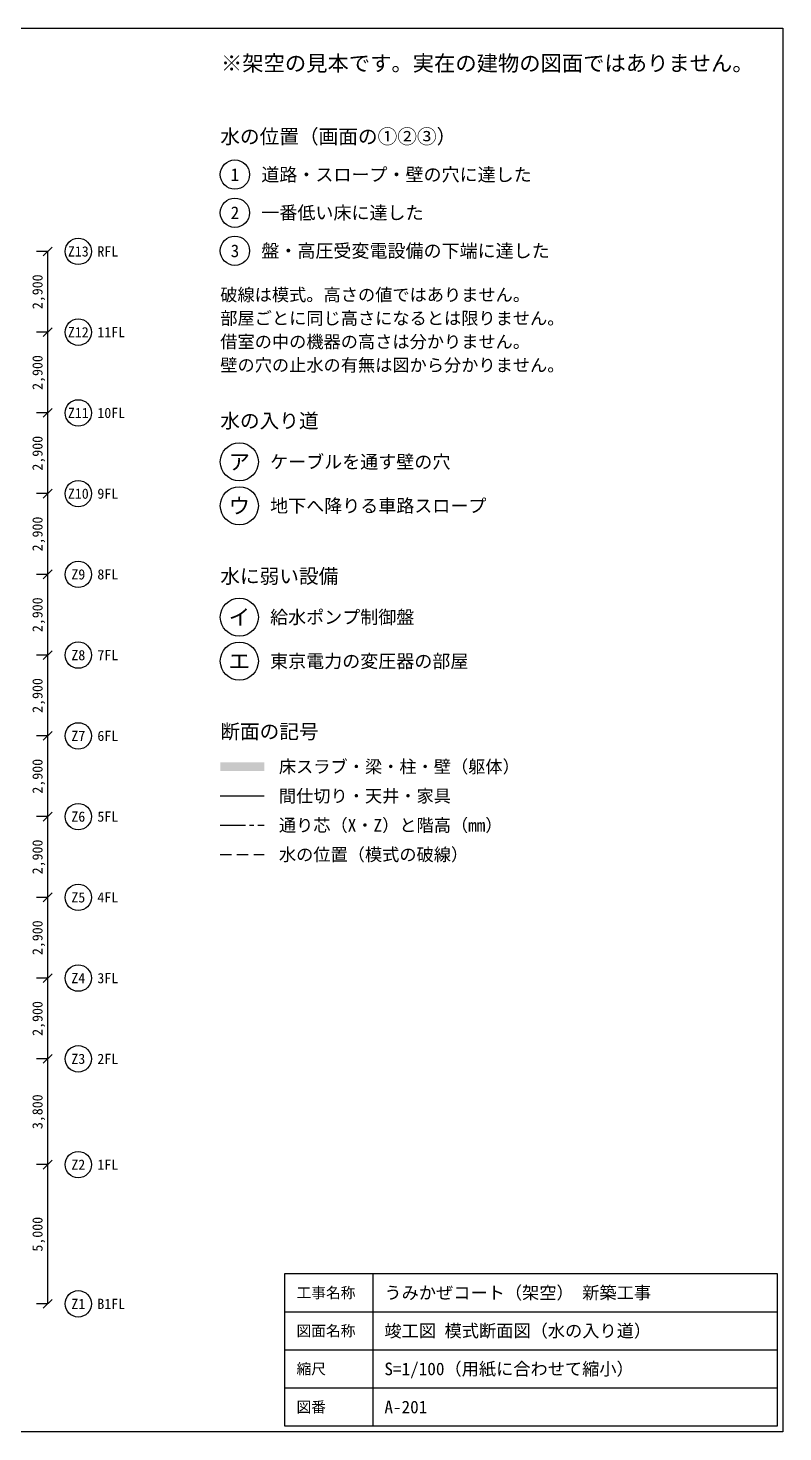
# Model space of a CAD drawing. Header units: millimetres. Extents: x 842 to 72842, y -51263 to -842.
# Drawn here: x 45727 to 72842, y -51263 to -842 of the extents above; entities that cross this region are included whole.
import ezdxf
from ezdxf.enums import TextEntityAlignment as Align

# ---------------------------------------------------------------- set-up
doc = ezdxf.new("R2010")
doc.units = ezdxf.units.MM
doc.linetypes.add('CENTER', pattern=[1350, 900, -150, 150, -150])
doc.linetypes.add('DASHED', pattern=[600, 400, -200])
for name, color, linetype in [('図枠', 7, 'CONTINUOUS'), ('壁', 7, 'CONTINUOUS'), ('寸法', 5, 'CONTINUOUS'), ('文字', 7, 'CONTINUOUS'), ('水の位置', 4, 'DASHED'), ('水の入り道', 4, 'CONTINUOUS'), ('細線', 8, 'CONTINUOUS'), ('通り芯', 1, 'CENTER')]:
    doc.layers.add(name, color=color, linetype=linetype)
doc.styles.add('JP', font='msgothic.ttc')

msp = doc.modelspace()

# ---------------------------------------------------------------- linework, layer by layer
at = {"layer": '図枠'}
for p, q in [((58105.26, -45578.95), (58105.26, -51052.63)), ((54947.37, -46947.37), (72631.58, -46947.37)), ((54947.37, -48315.79), (72631.58, -48315.79)), ((54947.37, -49684.21), (72631.58, -49684.21))]:
    msp.add_line(p, q, dxfattribs=at)
for points in [[(842.11, -842.11), (72842.11, -842.11), (72842.11, -51263.16), (842.11, -51263.16)], [(54947.37, -45578.95), (72631.58, -45578.95), (72631.58, -51052.63), (54947.37, -51052.63)]]:
    msp.add_lwpolyline(points, close=True, dxfattribs=at)
for centre, radius in [((47531.58, -8863.16), 473.68), ((47531.58, -11763.16), 473.68), ((47531.58, -14663.16), 473.68), ((53315.79, -16421.05), 684.21), ((47531.58, -17563.16), 473.68), ((53315.79, -18000), 684.21), ((47531.58, -20463.16), 473.68), ((53315.79, -22000), 684.21), ((47531.58, -23363.16), 473.68), ((53315.79, -23578.95), 684.21), ((47531.58, -26263.16), 473.68), ((47531.58, -29163.16), 473.68), ((47531.58, -32063.16), 473.68), ((47531.58, -34963.16), 473.68), ((47531.58, -37863.16), 473.68), ((47531.58, -41663.16), 473.68), ((47531.58, -46663.16), 473.68)]:
    msp.add_circle(centre, radius, dxfattribs=at)
at = {"layer": '壁'}
msp.add_solid([(52631.58, -27210.53), (54210.53, -27210.53), (52631.58, -27526.32), (54210.53, -27526.32)], dxfattribs=at)
at = {"layer": '寸法'}
for p, q in [((46273.68, -9021.05), (46589.47, -8705.26)), ((46431.58, -46663.16), (46431.58, -8863.16)), ((46273.68, -11921.05), (46589.47, -11605.26)), ((46273.68, -11921.05), (46589.47, -11605.26)), ((46273.68, -14821.05), (46589.47, -14505.26)), ((46273.68, -14821.05), (46589.47, -14505.26)), ((46273.68, -17721.05), (46589.47, -17405.26)), ((46273.68, -17721.05), (46589.47, -17405.26)), ((46273.68, -20621.05), (46589.47, -20305.26)), ((46273.68, -20621.05), (46589.47, -20305.26)), ((46273.68, -23521.05), (46589.47, -23205.26)), ((46273.68, -23521.05), (46589.47, -23205.26)), ((46273.68, -26421.05), (46589.47, -26105.26)), ((46273.68, -26421.05), (46589.47, -26105.26)), ((46273.68, -29321.05), (46589.47, -29005.26)), ((46273.68, -29321.05), (46589.47, -29005.26)), ((46273.68, -32221.05), (46589.47, -31905.26)), ((46273.68, -32221.05), (46589.47, -31905.26)), ((46273.68, -35121.05), (46589.47, -34805.26)), ((46273.68, -35121.05), (46589.47, -34805.26)), ((46273.68, -38021.05), (46589.47, -37705.26)), ((46273.68, -38021.05), (46589.47, -37705.26)), ((46273.68, -41821.05), (46589.47, -41505.26)), ((46273.68, -41821.05), (46589.47, -41505.26)), ((46273.68, -46821.05), (46589.47, -46505.26))]:
    msp.add_line(p, q, dxfattribs=at)
at = {"layer": '水の位置'}
msp.add_line((52631.58, -30526.32), (54210.53, -30526.32), dxfattribs=at)
at = {"layer": '水の入り道'}
for centre in [(53157.89, -6105.26), (53157.89, -7473.68), (53157.89, -8842.11)]:
    msp.add_circle(centre, 526.32, dxfattribs=at)
at = {"layer": '細線'}
msp.add_line((52631.58, -28421.05), (54210.53, -28421.05), dxfattribs=at)
at = {"layer": '通り芯'}
for p, q in [((46431.58, -8863.16), (46031.58, -8863.16)), ((46431.58, -11763.16), (46031.58, -11763.16)), ((46431.58, -14663.16), (46031.58, -14663.16)), ((46431.58, -17563.16), (46031.58, -17563.16)), ((46431.58, -20463.16), (46031.58, -20463.16)), ((46431.58, -23363.16), (46031.58, -23363.16)), ((46431.58, -26263.16), (46031.58, -26263.16)), ((46431.58, -29163.16), (46031.58, -29163.16)), ((52631.58, -29473.68), (54210.53, -29473.68)), ((46431.58, -32063.16), (46031.58, -32063.16)), ((46431.58, -34963.16), (46031.58, -34963.16)), ((46431.58, -37863.16), (46031.58, -37863.16)), ((46431.58, -41663.16), (46031.58, -41663.16)), ((46431.58, -46663.16), (46031.58, -46663.16))]:
    msp.add_line(p, q, dxfattribs=at)

# ---------------------------------------------------------------- texts
at = {"layer": '寸法', "style": 'JP'}
for s, p in [('RFL', (48215.79, -8863.16)), ('11FL', (48215.79, -11763.16)), ('10FL', (48215.79, -14663.16)), ('9FL', (48215.79, -17563.16)), ('8FL', (48215.79, -20463.16)), ('7FL', (48215.79, -23363.16)), ('6FL', (48215.79, -26263.16)), ('5FL', (48215.79, -29163.16)), ('4FL', (48215.79, -32063.16)), ('3FL', (48215.79, -34963.16)), ('2FL', (48215.79, -37863.16)), ('1FL', (48215.79, -41663.16)), ('B1FL', (48215.79, -46663.16))]:
    msp.add_text(s, height=366.8, dxfattribs=at).set_placement(p, align=Align.MIDDLE_LEFT)
for s, p in [('2,900', (46063.16, -10313.16)), ('2,900', (46063.16, -13213.16)), ('2,900', (46063.16, -16113.16)), ('2,900', (46063.16, -19013.16)), ('2,900', (46063.16, -21913.16)), ('2,900', (46063.16, -24813.16)), ('2,900', (46063.16, -27713.16)), ('2,900', (46063.16, -30613.16)), ('2,900', (46063.16, -33513.16)), ('2,900', (46063.16, -36413.16)), ('3,800', (46063.16, -39763.16)), ('5,000', (46063.16, -44163.16))]:
    msp.add_text(s, height=366.8, rotation=90, dxfattribs=at).set_placement(p, align=Align.MIDDLE_CENTER)
at = {"layer": '文字', "style": 'JP'}
msp.add_text('※架空の見本です。実在の建物の図面ではありません。', height=561.1, dxfattribs=at).set_placement((71789.47, -2105.26), align=Align.MIDDLE_RIGHT)
for s, height, p in [('水の位置（画面の①②③）', 517.9, (52631.58, -4736.84)), ('道路・スロープ・壁の穴に達した', 474.7, (54105.26, -6105.26)), ('一番低い床に達した', 474.7, (54105.26, -7473.68)), ('盤・高圧受変電設備の下端に達した', 474.7, (54105.26, -8842.11)), ('破線は模式。高さの値ではありません。', 453.2, (52631.58, -10421.05)), ('部屋ごとに同じ高さになるとは限りません。', 453.2, (52631.58, -11263.16)), ('借室の中の機器の高さは分かりません。', 453.2, (52631.58, -12105.26)), ('壁の穴の止水の有無は図から分かりません。', 453.2, (52631.58, -12947.37)), ('水の入り道', 517.9, (52631.58, -14947.37)), ('ケーブルを通す壁の穴', 474.7, (54421.05, -16421.05)), ('地下へ降りる車路スロープ', 474.7, (54421.05, -18000)), ('水に弱い設備', 517.9, (52631.58, -20526.32)), ('給水ポンプ制御盤', 474.7, (54421.05, -22000)), ('東京電力の変圧器の部屋', 474.7, (54421.05, -23578.95)), ('断面の記号', 517.9, (52631.58, -26105.26)), ('床スラブ・梁・柱・壁（躯体）', 453.2, (54736.84, -27368.42)), ('間仕切り・天井・家具', 453.2, (54736.84, -28421.05)), ('通り芯（X・Z）と階高（mm）', 453.2, (54736.84, -29473.68)), ('水の位置（模式の破線）', 453.2, (54736.84, -30526.32)), ('工事名称', 388.4, (55368.42, -46263.16)), ('うみかぜコート（架空） 新築工事', 453.2, (58526.32, -46263.16)), ('図面名称', 388.4, (55368.42, -47631.58)), ('竣工図 模式断面図（水の入り道）', 453.2, (58526.32, -47631.58)), ('縮尺', 388.4, (55368.42, -49000)), ('S=1/100（用紙に合わせて縮小）', 453.2, (58526.32, -49000)), ('図番', 388.4, (55368.42, -50368.42)), ('A-201', 453.2, (58526.32, -50368.42))]:
    msp.add_text(s, height=height, dxfattribs=at).set_placement(p, align=Align.MIDDLE_LEFT)
for s, height, p in [('1', 453.2, (53157.89, -6105.26)), ('2', 453.2, (53157.89, -7473.68)), ('Z13', 366.8, (47531.58, -8863.16)), ('3', 453.2, (53157.89, -8842.11)), ('Z12', 366.8, (47531.58, -11763.16)), ('Z11', 366.8, (47531.58, -14663.16)), ('ア', 561.1, (53315.79, -16421.05)), ('Z10', 366.8, (47531.58, -17563.16)), ('ウ', 561.1, (53315.79, -18000)), ('Z9', 366.8, (47531.58, -20463.16)), ('イ', 561.1, (53315.79, -22000)), ('Z8', 366.8, (47531.58, -23363.16)), ('エ', 561.1, (53315.79, -23578.95)), ('Z7', 366.8, (47531.58, -26263.16)), ('Z6', 366.8, (47531.58, -29163.16)), ('Z5', 366.8, (47531.58, -32063.16)), ('Z4', 366.8, (47531.58, -34963.16)), ('Z3', 366.8, (47531.58, -37863.16)), ('Z2', 366.8, (47531.58, -41663.16)), ('Z1', 366.8, (47531.58, -46663.16))]:
    msp.add_text(s, height=height, dxfattribs=at).set_placement(p, align=Align.MIDDLE_CENTER)

doc.saveas('drawing.dxf')
